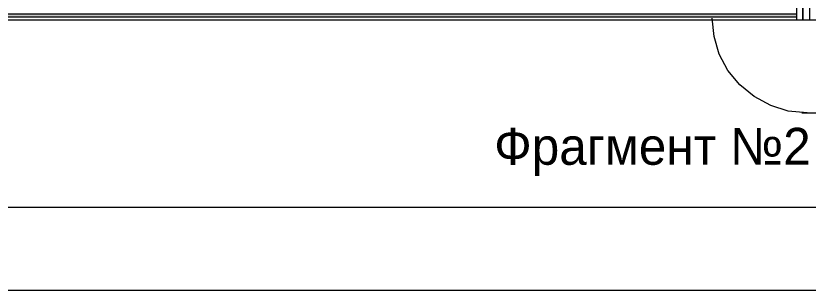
# Model space of a CAD drawing. Header units: millimetres. Extents: x -28928 to 100580, y -22867 to 36490.
# Drawn here: x 56261 to 62260, y 14249 to 16330 of the extents above; entities that cross this region are included whole.
import ezdxf

# ---------------------------------------------------------------- set-up
doc = ezdxf.new("R2010")
doc.units = ezdxf.units.MM
doc.layers.add('PDF _Геометрия', color=7, linetype='Continuous', true_color=0x8f8e8d)
doc.layers.add('PDF _Сплошная заливка', color=7, linetype='Continuous', true_color=0xffffff)
doc.layers.add('PDF _Текст', color=7, linetype='Continuous')

msp = doc.modelspace()

# ---------------------------------------------------------------- linework, layer by layer
at = {"layer": 'PDF _Геометрия', "color": 7, "lineweight": 9}
for points in [[(62219.9, 16296.8), (62219.9, 18619.5), (62219.9, 16296.8), (62173.4, 16296.8), (62173.4, 18619.5), (62173.4, 19516.4), (62173.4, 19592.6), (62219.9, 19592.6), (62219.9, 19516.4), (62219.9, 18619.5), (62219.9, 19541.8), (62245.3, 19541.8), (64195.7, 19541.8), (64221.1, 19541.8), (64221.1, 19592.6), (64195.7, 19592.6), (62245.3, 19592.6), (62219.9, 19592.6), (62219.9, 19541.8), (62270.7, 19541.8), (62270.7, 18619.5), (62270.7, 16296.8)], [(82117.2, 14536.8), (82117.2, 16296.8), (63269.1, 16296.8), (-22471.6, 16296.8)], [(62253.7, 15594.5), (62109.9, 15607.2), (61978.7, 15649.5), (61851.8, 15717.2), (61741.8, 15806), (61653, 15916), (61585.3, 16038.7), (61547.2, 16174.1), (61534.5, 16313.7)], [(62211.4, 15594.5), (67508.4, 15594.5)], [(52996.8, 14947.2), (52929.1, 14879.5), (82028.4, 14879.5)], [(-21642.4, 14249.1), (82028.4, 14249.1)]]:
    msp.add_lwpolyline(points, dxfattribs=at)
msp.add_lwpolyline([(62173.4, 16322.2), (62173.4, 16343.4), (-17276.3, 16343.4), (19112.6, 16343.4), (-17276.3, 16343.4), (-17276.3, 16322.2)], close=True, dxfattribs=at)
at = {"layer": 'PDF _Сплошная заливка', "color": 252, "lineweight": 9, "true_color": 0xa48f7a, "transparency": 33554559}
msp.add_solid([(-17276.3, 16343.4), (-17276.3, 16322.2), (62173.4, 16343.4), (62173.4, 16322.2)], dxfattribs=at)

# ---------------------------------------------------------------- texts
at = {"layer": 'PDF _Текст', "insert": (59882.5, 15298.1), "char_height": 280.127, "attachment_point": 4, "style": ''}
msp.add_mtext('Фрагмент №2 (см. лист 7)', dxfattribs=at)

doc.saveas('drawing.dxf')
